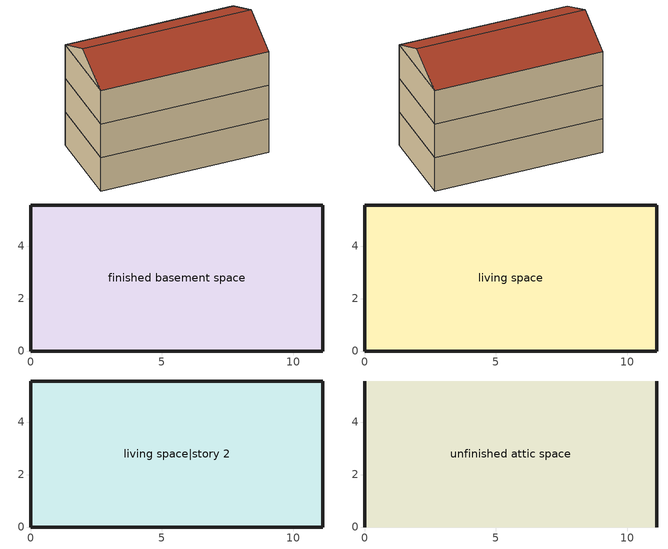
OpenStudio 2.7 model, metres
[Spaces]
finished basement space
 floor foundation: 0,0 0,5.56 11.13,5.56 11.13,0 z-2.44
 wall foundation: 0,5.56 0,0 11.13,0 11.13,5.56 0,5.56 z-2.44:0
living space
 floor to finished basement space: 0,0 0,5.56 11.13,5.56 11.13,0 z0
 wall outside: 0,5.56 0,0 11.13,0 11.13,5.56 0,5.56 z0:2.44
living space|story 2
 floor to living space: 0,0 0,5.56 11.13,5.56 11.13,0 z2.44
 wall outside: 0,5.56 0,0 11.13,0 11.13,5.56 0,5.56 z2.44:4.88
unfinished attic space
 floor to living space|story 2: 0,5.56 11.13,5.56 11.13,0 0,0 z4.88
 wall outside: 0,2.78,6.27 0,5.56,4.88 0,0,4.88; 11.13,2.78,6.27 11.13,0,4.88 11.13,5.56,4.88
 roof outside: 11.13,2.78,6.27 0,2.78,6.27 0,0,4.88 11.13,0,4.88; 0,2.78,6.27 11.13,2.78,6.27 11.13,5.56,4.88 0,5.56,4.88
[Building]
Building 1: North Axis {deg}=0; Standards Number of Stories=3; Standards Number of Above Ground Stories=2; Standards Building Type=singlefamilydetached; Standards Number of Living Units=1
[Site]
Denver Intl Ap_CO_USA: Latitude {deg}=39.83; Longitude {deg}=-104.65; Time Zone {hr}=-7; Elevation {m}=1650
[ClimateZones]
Climate Zone Institution Name 2=Building America; Climate Zone Document Year 2=0; Climate Zone Value 2=Cold
[Site:WaterMainsTemperature]
Calculation Method=Correlation; Annual Average Outdoor Air Temperature {C}=10.8753; Maximum Difference In Monthly Average Outdoor Air Temperatures {deltaC}=23.1524
[Site:GroundTemperature:Deep]
10.8753, 10.8753, 10.8753, 10.8753, 10.8753, 10.8753, 10.8753, 10.8753, 10.8753, 10.8753, 10.8753, 10.8753
[Material]
residential empd dummy: Roughness=Rough; Thickness {m}=0.001; Conductivity {W/m-K}=0.1; Density {kg/m3}=100; Specific Heat {J/kg-K}=100; Thermal Absorptance=0.9; Solar Absorptance=0.5; Visible Absorptance=0.1
[MaterialProperty:MoisturePenetrationDepth:Settings]
Material=residential empd dummy; Water Vapor Diffusion Resistance Factor=500; Moisture Equation Coefficient a=0.0069; Moisture Equation Coefficient b=0.9066; Moisture Equation Coefficient c=0.0404; Moisture Equation Coefficient d=22.1121; Surface Layer Penetration Depth {m}=0.1; Deep Layer Penetration Depth {m}=0; Coating Layer Thickness {m}=0; Coating Layer Water Vapor Diffusion Resistance Factor=0
[Construction]
residential empd dummy: residential empd dummy
[ThermalZone] Use Ideal Air Loads=No
Name | Thermostat
living zone | living zone temperature setpoint
unfinished attic zone
finished basement zone | finished basement zone temperature setpoint
[Sizing:Zone] Zone Cooling Design Supply Air Temperature Input Method=SupplyAirTemperature; Zone Cooling Design Supply Air Temperature {C}=14; Zone Cooling Design Supply Air Temperature Difference {deltaC}=11.11; Zone Heating Design Supply Air Temperature Input Method=SupplyAirTemperature; Zone Heating Design Supply Air Temperature {C}=40; Zone Heating Design Supply Air Temperature Difference {deltaC}=11.11; Zone Cooling Design Supply Air Humidity Ratio {kg-H2O/kg-air}=0.0085; Zone Heating Design Supply Air Humidity Ratio {kg-H2O/kg-air}=0.008; Cooling Design Air Flow Method=DesignDay; Heating Design Air Flow Method=DesignDay; Account for Dedicated Outdoor Air System=No; Dedicated Outdoor Air System Control Strategy=NeutralSupplyAir; Dedicated Outdoor Air Low Setpoint Temperature for Design {C}=autosize; Dedicated Outdoor Air High Setpoint Temperature for Design {C}=autosize
living zone; unfinished attic zone; finished basement zone
[Zone equipment]
living zone: residential mshp living zone zone vrf, residential mshp living zone supp heater
finished basement zone: residential mshp finished basement zone zone vrf, residential mshp finished basement zone supp heater
[Space]
Name | Space Type | Thermal Zone | Building Unit
living space; living space|story 2 | Space Type 1 | living zone | unit 1
unfinished attic space | Space Type 2 | unfinished attic zone
finished basement space | Space Type 3 | finished basement zone | unit 1
[SpaceType]
Name | Standards Space Type
Space Type 1 | living
Space Type 2 | unfinished attic
Space Type 3 | finished basement
[InternalMass:Definition]
residential empd dummy unfinished attic space: Construction=residential empd dummy; Design Level Calculation Method=SurfaceArea; Surface Area {m2}=61.9354
[InternalMass]
residential empd dummy unfinished attic space: Internal Mass Definition=residential empd dummy unfinished attic space; Space or SpaceType=unfinished attic space; Multiplier=1
[BuildingUnit]
unit 1: Building Unit Type=Residential
[Coil:Heating:DX:VariableRefrigerantFlow] Availability Schedule=residential heating season; Rated Total Heating Capacity {W}=autosize; Rated Air Flow Rate {m3/s}=autosize; Heating Capacity Ratio Modifier Function of Temperature Curve=ConstantCubic; Heating Capacity Modifier Function of Flow Fraction Curve=ConstantCubic
residential mshp living zone heating coil; residential mshp finished basement zone heating coil
[Coil:Cooling:DX:VariableRefrigerantFlow] Availability Schedule=residential cooling season; Rated Total Cooling Capacity {W}=autosize; Rated Sensible Heat Ratio=0.67638; Rated Air Flow Rate {m3/s}=autosize; Cooling Capacity Ratio Modifier Function of Temperature Curve=ConstantCubic; Cooling Capacity Modifier Curve Function of Flow Fraction=ConstantCubic
residential mshp living zone cooling coil; residential mshp finished basement zone cooling coil
[AirConditioner:VariableRefrigerantFlow] Availability Schedule=Always On Discrete; Rated Total Cooling Capacity {W}=autosize; Rated Cooling COP {W/W}=2.34548; Minimum Outdoor Temperature in Cooling Mode {C}=-6; Maximum Outdoor Temperature in Cooling Mode {C}=60; Cooling Capacity Ratio Modifier Function of Low Temperature Curve=Cool-CAP-fT10; Cooling Energy Input Ratio Modifier Function of Low Temperature Curve=Cool-EIR-fT10; Cooling Energy Input Ratio Modifier Function of Low Part-Load Ratio Curve=Cool-EIR-fPLR10; Cooling Part-Load Fraction Correlation Curve=Cool-PLF-fPLR10; Rated Total Heating Capacity {W}=autosize; Rated Total Heating Capacity Sizing Ratio {W/W}=1; Rated Heating COP {W/W}=2.79255; Minimum Outdoor Temperature in Heating Mode {C}=-34.4444; Maximum Outdoor Temperature in Heating Mode {C}=40; Heating Capacity Ratio Modifier Function of Low Temperature Curve=Heat-CAP-fT10; Heating Energy Input Ratio Modifier Function of Low Temperature Curve=Heat-EIR-fT10; Heating Performance Curve Outdoor Temperature Type=DryBulbTemperature; Heating Energy Input Ratio Modifier Function of Low Part-Load Ratio Curve=Heat-EIR-fPLR10; Heating Part-Load Fraction Correlation Curve=Heat-PLF-fPLR10; Minimum Heat Pump Part-Load Ratio=0.333333; Master Thermostat Priority Control Type=LoadPriority; Heat Pump Waste Heat Recovery=No; Equivalent Piping Length used for Piping Correction Factor in Cooling Mode {m}=0; Vertical Height used for Piping Correction Factor {m}=0; Piping Correction Factor for Height in Cooling Mode Coefficient=0; Equivalent Piping Length used for Piping Correction Factor in Heating Mode {m}=0; Piping Correction Factor for Height in Heating Mode Coefficient=0; Crankcase Heater Power per Compressor {W}=0; Number of Compressors=1; Ratio of Compressor Size to Total Compressor Capacity=1; Maximum Outdoor Dry-bulb Temperature for Crankcase Heater {C}=7; Defrost Strategy=ReverseCycle; Defrost Control=OnDemand; Defrost Energy Input Ratio Modifier Function of Temperature Curve=DefrostEIR; Defrost Time Period Fraction=0.058333; Resistive Defrost Heater Capacity {W}=1e-007; Maximum Outdoor Dry-bulb Temperature for Defrost Operation {C}=4.44444; Water Condenser Volume Flow Rate {m3/s}=autosize; Evaporative Condenser Effectiveness=0.9; Evaporative Condenser Air Flow Rate {m3/s}=autosize; Evaporative Condenser Pump Rated Power Consumption {W}=autosize; Basin Heater Capacity {W/K}=0; Basin Heater Setpoint Temperature {C}=2; Fuel Type=Electricity; Minimum Outdoor Temperature in Heat Recovery Mode {C}=0; Maximum Outdoor Temperature in Heat Recovery Mode {C}=20; Initial Heat Recovery Cooling Capacity Fraction=0.5; Heat Recovery Cooling Capacity Time Constant {hr}=0.083; Initial Heat Recovery Cooling Energy Fraction=1; Heat Recovery Cooling Energy Time Constant {hr}=0; Initial Heat Recovery Heating Capacity Fraction=0.5; Heat Recovery Heating Capacity Time Constant {hr}=0.083; Initial Heat Recovery Heating Energy Fraction=0.5; Heat Recovery Heating Energy Time Constant {hr}=0
Name | Cooling Capacity Ratio Boundary Curve | Cooling Capacity Ratio Modifier Function of High Temperature Curve | Cooling Energy Input Ratio Boundary Curve | Cooling Energy Input Ratio Modifier Function of High Temperature Curve | Cooling Energy Input Ratio Modifier Function of High Part-Load Ratio Curve | Cooling Combination Ratio Correction Factor Curve | Heating Capacity Ratio Boundary Curve | Heating Capacity Ratio Modifier Function of High Temperature Curve | Heating Energy Input Ratio Boundary Curve | Heating Energy Input Ratio Modifier Function of High Temperature Curve | Heating Energy Input Ratio Modifier Function of High Part-Load Ratio Curve | Heating Combination Ratio Correction Factor Curve | Zone Name for Master Thermostat Location | Piping Correction Factor for Length in Cooling Mode Curve
residential mshp living zone ac vrf | Air Conditioner Variable Refrigerant Flow 1 VRFCoolCapFTBoundary | Air Conditioner Variable Refrigerant Flow 1 VRFCoolCapFTHi | Air Conditioner Variable Refrigerant Flow 1 VRFCoolEIRFTBoundary | Air Conditioner Variable Refrigerant Flow 1 VRFCoolEIRFTHi | Air Conditioner Variable Refrigerant Flow 1 CoolingEIRHiPLR | Air Conditioner Variable Refrigerant Flow 1 CoolingCombRatio | Air Conditioner Variable Refrigerant Flow 1 VRFHeatCapFTBoundary | Air Conditioner Variable Refrigerant Flow 1 VRFHeatCapFTHi | Air Conditioner Variable Refrigerant Flow 1 VRFHeatEIRFTBoundary | Air Conditioner Variable Refrigerant Flow 1 VRFHeatEIRFTHi | Air Conditioner Variable Refrigerant Flow 1 HeatingEIRHiPLR | Air Conditioner Variable Refrigerant Flow 1 HeatingCombRatio | living zone | Air Conditioner Variable Refrigerant Flow 1 CoolingLengthCorrectionFactor
residential mshp finished basement zone ac vrf | Air Conditioner Variable Refrigerant Flow 1 VRFCoolCapFTBoundary 1 | Air Conditioner Variable Refrigerant Flow 1 VRFCoolCapFTHi 1 | Air Conditioner Variable Refrigerant Flow 1 VRFCoolEIRFTBoundary 1 | Air Conditioner Variable Refrigerant Flow 1 VRFCoolEIRFTHi 1 | Air Conditioner Variable Refrigerant Flow 1 CoolingEIRHiPLR 1 | Air Conditioner Variable Refrigerant Flow 1 CoolingCombRatio 1 | Air Conditioner Variable Refrigerant Flow 1 VRFHeatCapFTBoundary 1 | Air Conditioner Variable Refrigerant Flow 1 VRFHeatCapFTHi 1 | Air Conditioner Variable Refrigerant Flow 1 VRFHeatEIRFTBoundary 1 | Air Conditioner Variable Refrigerant Flow 1 VRFHeatEIRFTHi 1 | Air Conditioner Variable Refrigerant Flow 1 HeatingEIRHiPLR 1 | Air Conditioner Variable Refrigerant Flow 1 HeatingCombRatio 1 | finished basement zone | Air Conditioner Variable Refrigerant Flow 1 CoolingLengthCorrectionFactor 1
[Fan:OnOff] Availability Schedule=Always On Discrete; Fan Total Efficiency=0.75; Pressure Rise {Pa}=111.241; Maximum Flow Rate {m3/s}=autosize; Motor Efficiency=1; Motor In Airstream Fraction=1
Name | Fan Power Ratio Function of Speed Ratio Curve | Fan Efficiency Ratio Function of Speed Ratio Curve
residential mshp living zone supply fan | Fan On Off Power Curve | Fan On Off Efficiency Curve
residential mshp finished basement zone supply fan | Fan On Off Power Curve 1 | Fan On Off Efficiency Curve 1
[ZoneHVAC:TerminalUnit:VariableRefrigerantFlow] Terminal Unit Availability schedule=Always On Discrete; Supply Air Flow Rate During Cooling Operation {m3/s}=autosize; Supply Air Flow Rate When No Cooling is Needed {m3/s}=autosize; Supply Air Flow Rate During Heating Operation {m3/s}=autosize; Supply Air Flow Rate When No Heating is Needed {m3/s}=autosize; Outdoor Air Flow Rate During Cooling Operation {m3/s}=autosize; Outdoor Air Flow Rate During Heating Operation {m3/s}=autosize; Outdoor Air Flow Rate When No Cooling or Heating is Needed {m3/s}=autosize; Supply Air Fan Operating Mode Schedule=Always Off Discrete; Zone Terminal Unit On Parasitic Electric Energy Use {W}=0; Zone Terminal Unit Off Parasitic Electric Energy Use {W}=0; Rated Total Heating Capacity Sizing Ratio {W/W}=1
Name | Supply Air Fan | Cooling Coil | Heating Coil
residential mshp living zone zone vrf | residential mshp living zone supply fan | residential mshp living zone cooling coil | residential mshp living zone heating coil
residential mshp finished basement zone zone vrf | residential mshp finished basement zone supply fan | residential mshp finished basement zone cooling coil | residential mshp finished basement zone heating coil
[ZoneHVAC:Baseboard:Convective:Electric] Availability Schedule=residential heating season; Nominal Capacity {W}=autosize; Efficiency=1
residential mshp living zone supp heater; residential mshp finished basement zone supp heater
[EnergyManagementSystem:Sensor]
Name | Output Variable or Output Meter Index Key | Output Variable or Output Meter
residential_mshp_vrf_energy_sensor | residential mshp living zone ac vrf | VRF Heat Pump Heating Electric Energy
residential_mshp_vrf_fbsmt_energy_sensor | residential mshp finished basement zone ac vrf | VRF Heat Pump Heating Electric Energy
residential_mshp_tout_sensor | living zone | Zone Outdoor Air Drybulb Temperature
[ElectricEquipment:Definition]
residential mshp pan heater equip: Design Level Calculation Method=EquipmentLevel; Design Level {W}=0; Fraction Latent=0; Fraction Radiant=0; Fraction Lost=1
[ElectricEquipment]
residential mshp pan heater equip: Electric Equipment Definition=residential mshp pan heater equip; Space or SpaceType=living space|story 2; Schedule=Always On Discrete
[EnergyManagementSystem:Actuator]
residential_mshp_pan_heater_actuator: Actuated Component=residential mshp pan heater equip; Actuated Component Type=ElectricEquipment; Actuated Component Control Type=Electric Power Level
[EnergyManagementSystem:Program]
residential_mshp_pan_heater_program: Set residential_mshp_pan_heater_actuator = 0; Set residential_mshp_vrf_fbsmt_energy_sensor = 0; If residential_mshp_vrf_energy_sensor > 0 || residential_mshp_vrf_fbsmt_energy_sensor > 0; If residential_mshp_tout_sensor <= 0.0; Set residential_mshp_pan_heater_actuator = 200.0; EndIf; EndIf
[EnergyManagementSystem:ProgramCallingManager]
residential mshp pan heater program calling manager: BeginTimestepBeforePredictor; residential_mshp_pan_heater_program
[ThermostatSetpoint:DualSetpoint] Heating Setpoint Temperature Schedule=residential heating setpoint; Cooling Setpoint Temperature Schedule=residential cooling setpoint
living zone temperature setpoint; finished basement zone temperature setpoint
[Curve:Biquadratic]
Name | Coefficient1 Constant | Coefficient2 x | Coefficient3 x**2 | Coefficient4 y | Coefficient5 y**2 | Coefficient6 x*y | Minimum Value of x | Maximum Value of x | Minimum Value of y | Maximum Value of y
Cool-CAP-fT10 | 1.00899 | 0.00651275 | 0 | 0.00391757 | -0.000222647 | 0 | 13.88 | 23.88 | 18.33 | 51.66
Cool-EIR-fT10 | 0.429214 | -0.00360484 | 4.57832e-05 | 0.0264909 | -0.000159212 | -0.000159063 | 13.88 | 23.88 | 18.33 | 51.66
Heat-CAP-fT10 | 1.00293 | -0.0103867 | 0 | 0.0259615 | 0 | 0 | -100 | 100 | -100 | 100
Heat-EIR-fT10 | 0.966475 | 0.00591495 | 0.000191202 | -0.0129657 | 4.22532e-05 | -0.000524003 | -100 | 100 | -100 | 100
DefrostEIR | 0.1528 | 0 | 0 | 0 | 0 | 0 | -100 | 100 | -100 | 100
Air Conditioner Variable Refrigerant Flow 1 VRFCoolCapFTHi; Air Conditioner Variable Refrigerant Flow 1 VRFCoolCapFTHi 1 | 0.686736 | 0.0207631 | 0.0005447 | -0.0016218 | -4.259e-07 | -0.0003392 | 15 | 24 | 16 | 43
Air Conditioner Variable Refrigerant Flow 1 VRFCoolEIRFTHi; Air Conditioner Variable Refrigerant Flow 1 VRFCoolEIRFTHi 1 | -1.43951 | 0.161985 | -0.00349118 | 0.0269443 | 0.000134616 | -0.000671494 | 15 | 23.9 | 16.8 | 43.3
Air Conditioner Variable Refrigerant Flow 1 VRFHeatCapFTHi; Air Conditioner Variable Refrigerant Flow 1 VRFHeatCapFTHi 1 | 2.58599 | -0.0953227 | 0.000955329 | 0 | 0 | 0 | 21.1 | 27.2 | -9.44 | 15
Air Conditioner Variable Refrigerant Flow 1 VRFHeatEIRFTHi; Air Conditioner Variable Refrigerant Flow 1 VRFHeatEIRFTHi 1 | 1.38857 | -0.0229771 | 0.000537274 | -0.0273937 | 0.000403043 | -5.9786e-05 | 21.1 | 27.2 | 0 | 1
Air Conditioner Variable Refrigerant Flow 1 CoolingLengthCorrectionFactor; Air Conditioner Variable Refrigerant Flow 1 CoolingLengthCorrectionFactor 1 | 2.03882 | -0.00242606 | 3.5512e-06 | -1.68581 | 0.668703 | -4.5706e-05 | 7.62 | 182.88 | 0.8 | 1.5
[Curve:Quadratic] Maximum Value of x=1
Name | Coefficient1 Constant | Coefficient2 x | Coefficient3 x**2 | Minimum Value of x | Input Unit Type for X | Output Unit Type | Minimum Curve Output | Maximum Curve Output
Cool-EIR-fPLR10 | 0.100755 | -0.131545 | 1.03092 | 0.407407 | Dimensionless | Dimensionless
Cool-PLF-fPLR10 | 0.75 | 0.25 | 0 | 0 |  |  | 0.7 | 1
Heat-EIR-fPLR10 | -0.169542 | 1.16727 | 0 | 0.333333 | Dimensionless | Dimensionless
Heat-PLF-fPLR10 | 0.6 | 0.4 | 0 | 0 |  |  | 0.7 | 1
[Curve:Cubic]
Name | Coefficient1 Constant | Coefficient2 x | Coefficient3 x**2 | Coefficient4 x**3 | Minimum Value of x | Maximum Value of x
ConstantCubic | 1 | 0 | 0 | 0 | -100 | 100
Air Conditioner Variable Refrigerant Flow 1 VRFCoolCapFTBoundary; Air Conditioner Variable Refrigerant Flow 1 VRFCoolCapFTBoundary 1 | 25.73 | -0.0315004 | -0.014166 | 0 | 11 | 30
Air Conditioner Variable Refrigerant Flow 1 VRFCoolEIRFTBoundary; Air Conditioner Variable Refrigerant Flow 1 VRFCoolEIRFTBoundary 1 | 25.7347 | -0.0315004 | -0.014166 | 0 | 15 | 24
Air Conditioner Variable Refrigerant Flow 1 CoolingEIRHiPLR; Air Conditioner Variable Refrigerant Flow 1 HeatingEIRHiPLR; Air Conditioner Variable Refrigerant Flow 1 CoolingEIRHiPLR 1; Air Conditioner Variable Refrigerant Flow 1 HeatingEIRHiPLR 1 | 1 | 0 | 0 | 0 | 1 | 1.5
Air Conditioner Variable Refrigerant Flow 1 CoolingCombRatio; Air Conditioner Variable Refrigerant Flow 1 CoolingCombRatio 1 | 0.576593 | 0.634941 | -0.307609 | 0.0960753 | 1 | 1.5
Air Conditioner Variable Refrigerant Flow 1 VRFHeatCapFTBoundary; Air Conditioner Variable Refrigerant Flow 1 VRFHeatEIRFTBoundary; Air Conditioner Variable Refrigerant Flow 1 VRFHeatCapFTBoundary 1; Air Conditioner Variable Refrigerant Flow 1 VRFHeatEIRFTBoundary 1 | 58.577 | -3.0255 | 0.0193 | 0 | 15 | 23.9
Air Conditioner Variable Refrigerant Flow 1 HeatingCombRatio; Air Conditioner Variable Refrigerant Flow 1 HeatingCombRatio 1 | 0.76672 | 0.26173 | -0.015911 | -0.0125388 | 1 | 1.5
Fan On Off Efficiency Curve; Fan On Off Efficiency Curve 1 | 1 | 0 | 0 | 0 | 0 | 1
[Schedule:Constant]
Name | Value
Always On Discrete | 1
Always Off Discrete | 0
[Curve:Exponent] Coefficient1 Constant=1; Coefficient2 Constant=0; Coefficient3 Constant=0; Minimum Value of x=0; Maximum Value of x=1
Fan On Off Power Curve; Fan On Off Power Curve 1
[Schedule:Ruleset]
Name | Default Day Schedule
residential heating season | Schedule Day 1
residential cooling season | Schedule Day 4
residential heating setpoint | Schedule Day 2
residential cooling setpoint | Schedule Day 3
[Schedule:Day]
Schedule Day 1; Schedule Day 4; Schedule Day 2; Schedule Day 3: 24, 0, 0
residential heating season allday1; residential heating season allday2; residential heating season allday3; residential heating season allday4; residential heating season allday5; residential heating season allday6; residential heating season allday7; residential heating season allday8; residential heating season allday9; residential heating season allday10; residential heating season allday11; residential heating season allday12; residential cooling season allday1; residential cooling season allday2; residential cooling season allday3; residential cooling season allday4; residential cooling season allday5; residential cooling season allday6; residential cooling season allday7; residential cooling season allday8; residential cooling season allday9; residential cooling season allday10; residential cooling season allday11; residential cooling season allday12: 24, 0, 1
residential heating setpoint allday1; residential heating setpoint allday2; residential heating setpoint allday3; residential heating setpoint allday4; residential heating setpoint allday5; residential heating setpoint allday6; residential heating setpoint allday7; residential heating setpoint allday8; residential heating setpoint allday9; residential heating setpoint allday10; residential heating setpoint allday11; residential heating setpoint allday12: 24, 0, 21.6667
residential cooling setpoint allday1; residential cooling setpoint allday2; residential cooling setpoint allday3; residential cooling setpoint allday4; residential cooling setpoint allday5; residential cooling setpoint allday6; residential cooling setpoint allday7; residential cooling setpoint allday8; residential cooling setpoint allday9; residential cooling setpoint allday10; residential cooling setpoint allday11; residential cooling setpoint allday12: 24, 0, 24.4444
[Schedule:Rule] Apply Sunday=Yes; Apply Monday=Yes; Apply Tuesday=Yes; Apply Wednesday=Yes; Apply Thursday=Yes; Apply Friday=Yes; Apply Saturday=Yes; Date Specification Type=DateRange; Start Day=1
Name | Schedule Ruleset | Rule Order | Day Schedule | Start Month | End Month | End Day
residential heating season allday ruleset1 | residential heating season | 11 | residential heating season allday1 | 1 | 1 | 31
residential heating season allday ruleset2 | residential heating season | 10 | residential heating season allday2 | 2 | 2 | 28
residential heating season allday ruleset3 | residential heating season | 9 | residential heating season allday3 | 3 | 3 | 31
residential heating season allday ruleset4 | residential heating season | 8 | residential heating season allday4 | 4 | 4 | 30
residential heating season allday ruleset5 | residential heating season | 7 | residential heating season allday5 | 5 | 5 | 31
residential heating season allday ruleset6 | residential heating season | 6 | residential heating season allday6 | 6 | 6 | 30
residential heating season allday ruleset7 | residential heating season | 5 | residential heating season allday7 | 7 | 7 | 31
residential heating season allday ruleset8 | residential heating season | 4 | residential heating season allday8 | 8 | 8 | 31
residential heating season allday ruleset9 | residential heating season | 3 | residential heating season allday9 | 9 | 9 | 30
residential heating season allday ruleset10 | residential heating season | 2 | residential heating season allday10 | 10 | 10 | 31
residential heating season allday ruleset11 | residential heating season | 1 | residential heating season allday11 | 11 | 11 | 30
residential heating season allday ruleset12 | residential heating season | 0 | residential heating season allday12 | 12 | 12 | 31
residential cooling season allday ruleset1 | residential cooling season | 11 | residential cooling season allday1 | 1 | 1 | 31
residential cooling season allday ruleset2 | residential cooling season | 10 | residential cooling season allday2 | 2 | 2 | 28
residential cooling season allday ruleset3 | residential cooling season | 9 | residential cooling season allday3 | 3 | 3 | 31
residential cooling season allday ruleset4 | residential cooling season | 8 | residential cooling season allday4 | 4 | 4 | 30
residential cooling season allday ruleset5 | residential cooling season | 7 | residential cooling season allday5 | 5 | 5 | 31
residential cooling season allday ruleset6 | residential cooling season | 6 | residential cooling season allday6 | 6 | 6 | 30
residential cooling season allday ruleset7 | residential cooling season | 5 | residential cooling season allday7 | 7 | 7 | 31
residential cooling season allday ruleset8 | residential cooling season | 4 | residential cooling season allday8 | 8 | 8 | 31
residential cooling season allday ruleset9 | residential cooling season | 3 | residential cooling season allday9 | 9 | 9 | 30
residential cooling season allday ruleset10 | residential cooling season | 2 | residential cooling season allday10 | 10 | 10 | 31
residential cooling season allday ruleset11 | residential cooling season | 1 | residential cooling season allday11 | 11 | 11 | 30
residential cooling season allday ruleset12 | residential cooling season | 0 | residential cooling season allday12 | 12 | 12 | 31
residential heating setpoint allday ruleset1 | residential heating setpoint | 11 | residential heating setpoint allday1 | 1 | 1 | 31
residential heating setpoint allday ruleset2 | residential heating setpoint | 10 | residential heating setpoint allday2 | 2 | 2 | 28
residential heating setpoint allday ruleset3 | residential heating setpoint | 9 | residential heating setpoint allday3 | 3 | 3 | 31
residential heating setpoint allday ruleset4 | residential heating setpoint | 8 | residential heating setpoint allday4 | 4 | 4 | 30
residential heating setpoint allday ruleset5 | residential heating setpoint | 7 | residential heating setpoint allday5 | 5 | 5 | 31
residential heating setpoint allday ruleset6 | residential heating setpoint | 6 | residential heating setpoint allday6 | 6 | 6 | 30
residential heating setpoint allday ruleset7 | residential heating setpoint | 5 | residential heating setpoint allday7 | 7 | 7 | 31
residential heating setpoint allday ruleset8 | residential heating setpoint | 4 | residential heating setpoint allday8 | 8 | 8 | 31
residential heating setpoint allday ruleset9 | residential heating setpoint | 3 | residential heating setpoint allday9 | 9 | 9 | 30
residential heating setpoint allday ruleset10 | residential heating setpoint | 2 | residential heating setpoint allday10 | 10 | 10 | 31
residential heating setpoint allday ruleset11 | residential heating setpoint | 1 | residential heating setpoint allday11 | 11 | 11 | 30
residential heating setpoint allday ruleset12 | residential heating setpoint | 0 | residential heating setpoint allday12 | 12 | 12 | 31
residential cooling setpoint allday ruleset1 | residential cooling setpoint | 11 | residential cooling setpoint allday1 | 1 | 1 | 31
residential cooling setpoint allday ruleset2 | residential cooling setpoint | 10 | residential cooling setpoint allday2 | 2 | 2 | 28
residential cooling setpoint allday ruleset3 | residential cooling setpoint | 9 | residential cooling setpoint allday3 | 3 | 3 | 31
residential cooling setpoint allday ruleset4 | residential cooling setpoint | 8 | residential cooling setpoint allday4 | 4 | 4 | 30
residential cooling setpoint allday ruleset5 | residential cooling setpoint | 7 | residential cooling setpoint allday5 | 5 | 5 | 31
residential cooling setpoint allday ruleset6 | residential cooling setpoint | 6 | residential cooling setpoint allday6 | 6 | 6 | 30
residential cooling setpoint allday ruleset7 | residential cooling setpoint | 5 | residential cooling setpoint allday7 | 7 | 7 | 31
residential cooling setpoint allday ruleset8 | residential cooling setpoint | 4 | residential cooling setpoint allday8 | 8 | 8 | 31
residential cooling setpoint allday ruleset9 | residential cooling setpoint | 3 | residential cooling setpoint allday9 | 9 | 9 | 30
residential cooling setpoint allday ruleset10 | residential cooling setpoint | 2 | residential cooling setpoint allday10 | 10 | 10 | 31
residential cooling setpoint allday ruleset11 | residential cooling setpoint | 1 | residential cooling setpoint allday11 | 11 | 11 | 30
residential cooling setpoint allday ruleset12 | residential cooling setpoint | 0 | residential cooling setpoint allday12 | 12 | 12 | 31
